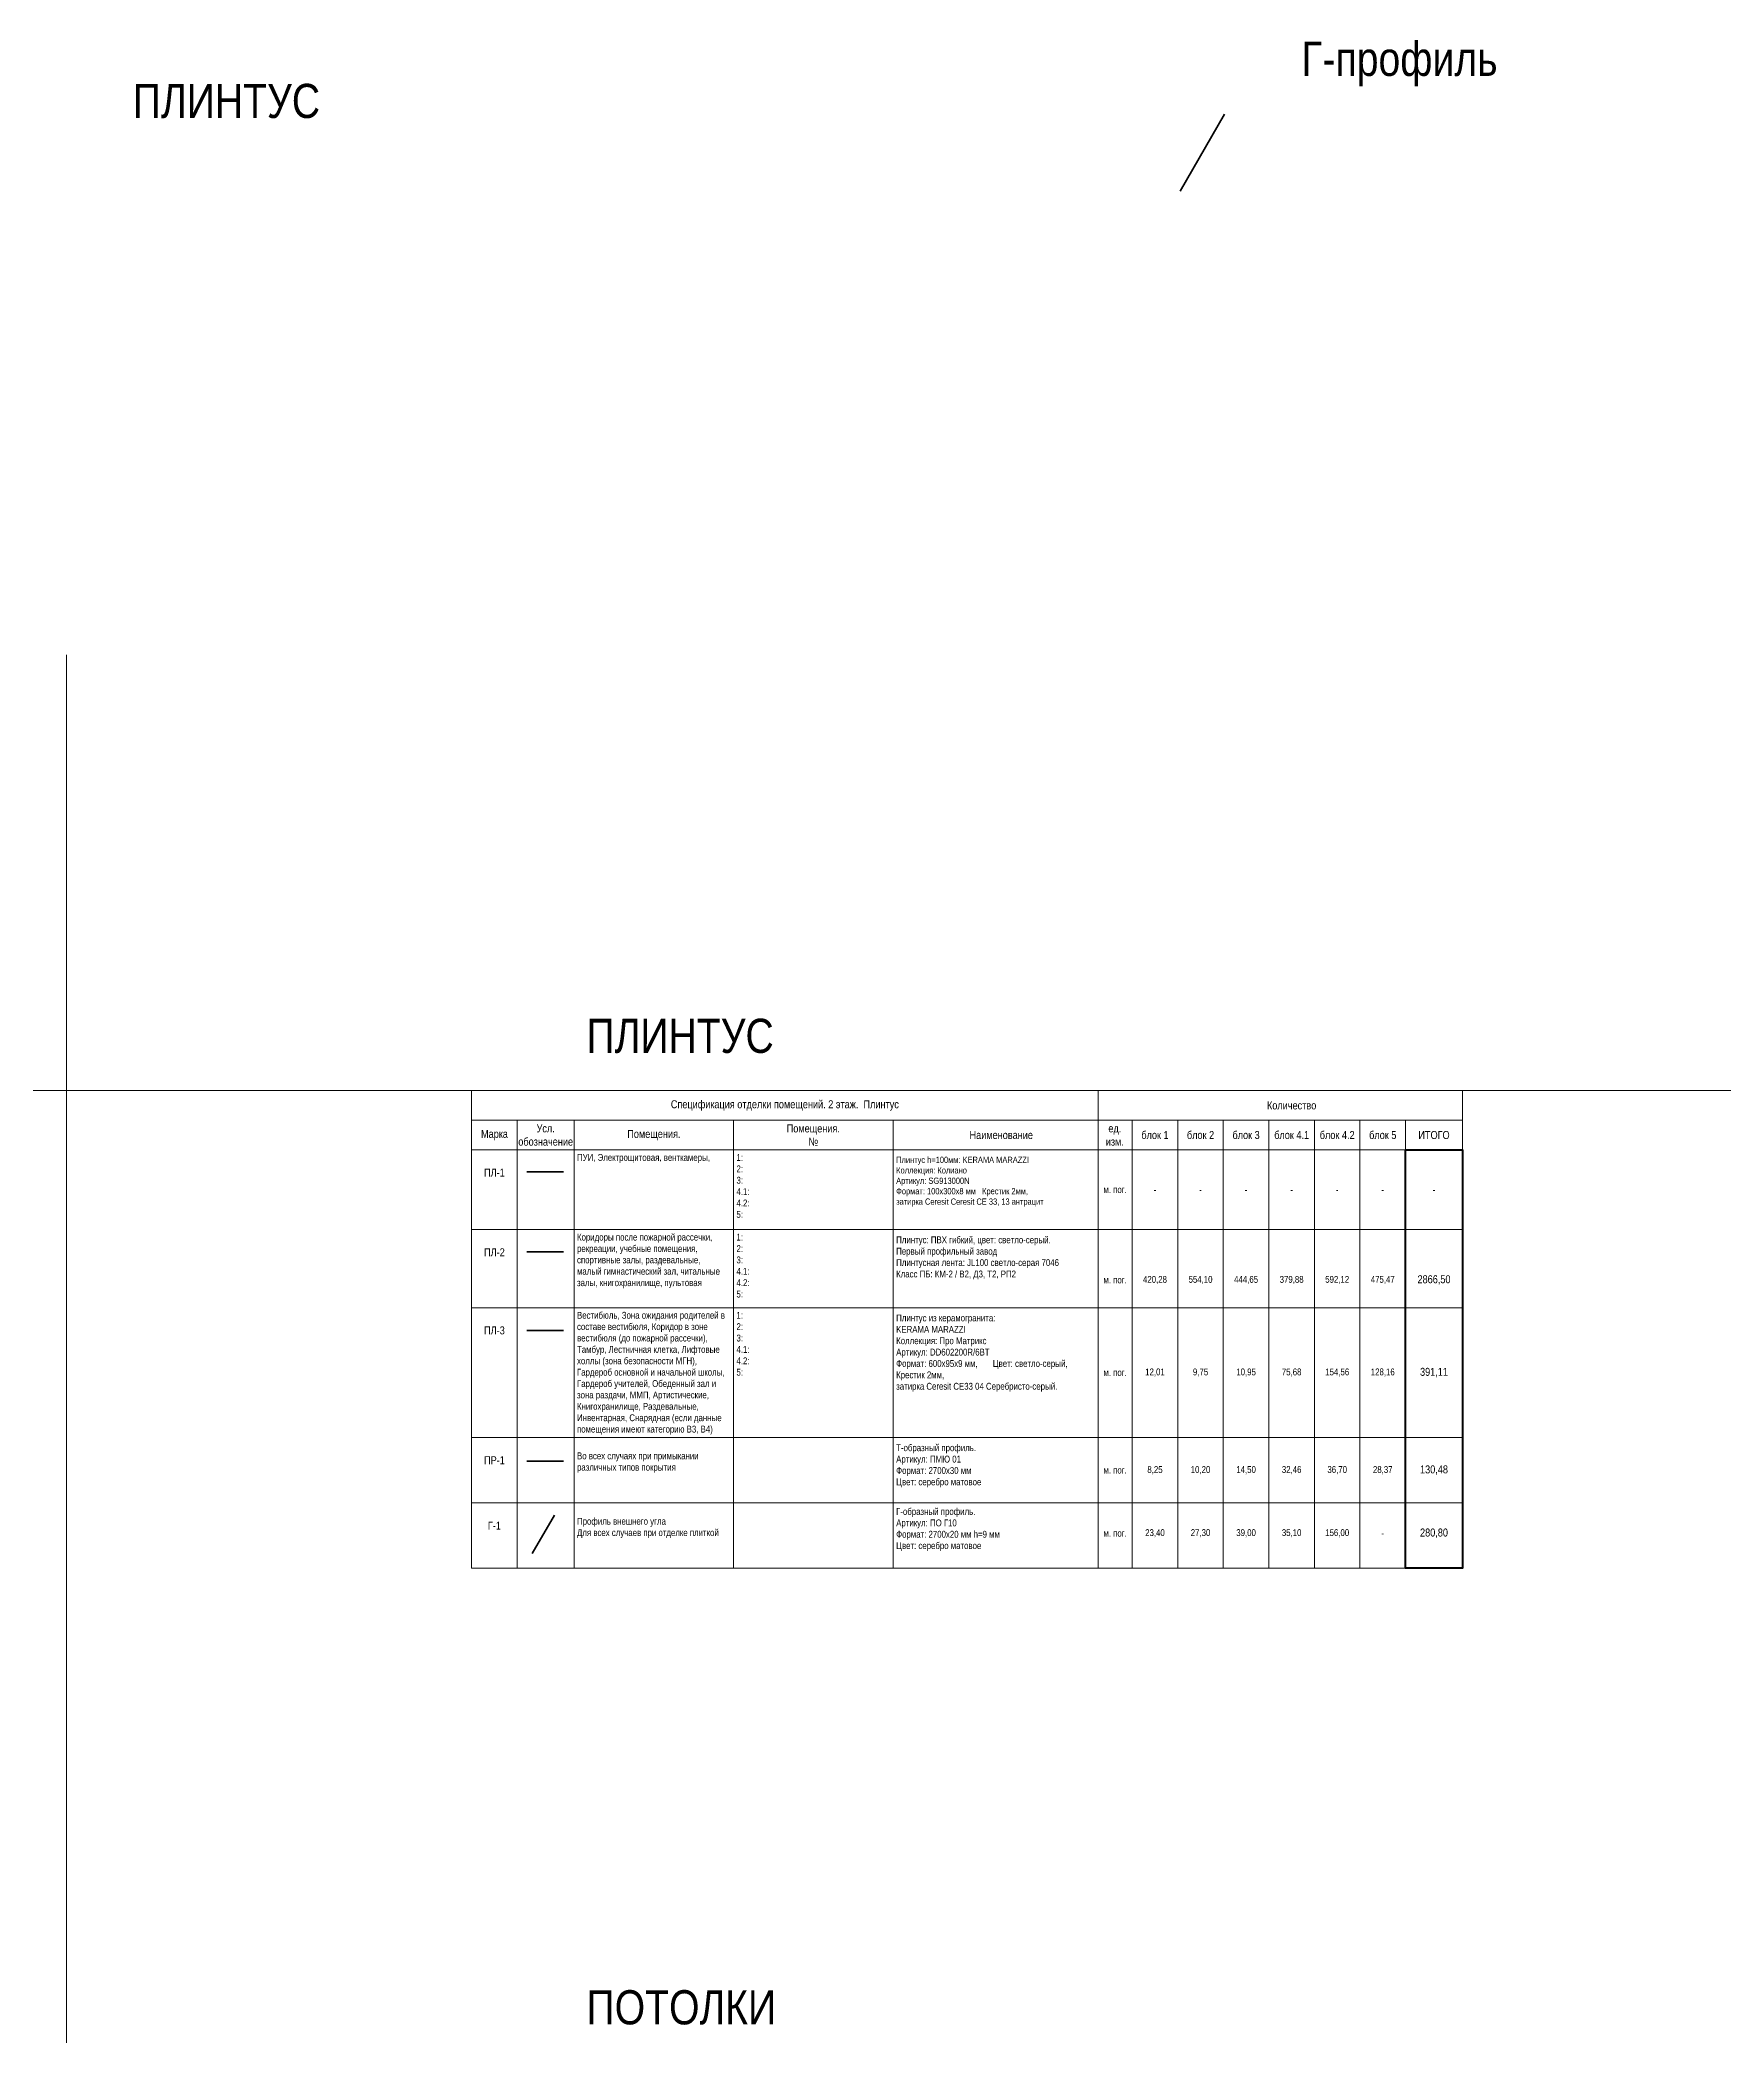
# Model space of a CAD drawing. Header units: millimetres. Extents: x -328335 to 1213373, y -208171 to 164144.
# Drawn here: x -208084 to -134146, y -105818 to -18143 of the extents above; entities that cross this region are included whole.
import ezdxf

# ---------------------------------------------------------------- set-up
doc = ezdxf.new("R2010")
doc.units = ezdxf.units.MM
doc.header["$LTSCALE"] = 0.5
doc.layers.get('Defpoints').update_dxf_attribs({"color": 140})
for name, color, linetype, lineweight in [('АИ_Плинтус', 3, 'Continuous', 9), ('АИ_Таблица', 7, 'Continuous', 13), ('АИ_Текст', 7, 'Continuous', 13)]:
    doc.layers.add(name, color=color, linetype=linetype, lineweight=lineweight)
doc.layers.add('АИ_Т_Профиль', color=2, linetype='Continuous', lineweight=40, true_color=0xffff00)
doc.layers.add('АР6_Г_профиль плитки', color=220, linetype='Continuous', lineweight=35, plot=False)
doc.layers.add('АР_Делит', color=120, linetype='Continuous', lineweight=0, plot=False)
doc.styles.add('style1', font='ARIALN.TTF')

msp = doc.modelspace()

# ---------------------------------------------------------------- linework, layer by layer
at = {"layer": 'Defpoints', "lineweight": 90}
msp.add_lwpolyline([(-148130.045, -66893.844), (-145630.045, -66893.844), (-145630.045, -85270.039), (-148130.045, -85270.039)], close=True, dxfattribs=at)
at = {"layer": 'АИ_Плинтус', "color": 92, "linetype": 'ByBlock', "lineweight": 35}
msp.add_lwpolyline([(-186706.45, -67852.282), (-185092.257, -67852.282)], dxfattribs=at)
at = {"layer": 'АИ_Плинтус', "color": 24, "linetype": 'ByBlock', "lineweight": 35, "true_color": 0xa52900}
msp.add_lwpolyline([(-186706.45, -71370.365), (-185092.257, -71370.365)], dxfattribs=at)
at = {"layer": 'АИ_Плинтус', "color": 160, "linetype": 'ByBlock', "lineweight": 35, "true_color": 0x003fff}
msp.add_lwpolyline([(-186706.45, -74821.591), (-185092.257, -74821.591)], dxfattribs=at)
at = {"layer": 'АИ_Т_Профиль', "linetype": 'ByBlock', "lineweight": 35}
msp.add_lwpolyline([(-186706.45, -80563.967), (-185092.257, -80563.967)], dxfattribs=at)
at = {"layer": 'АИ_Таблица'}
for p, q in [((-161630.045, -64293.844), (-161630.045, -85270.039)), ((-189130.045, -65593.844), (-145630.045, -65593.844)), ((-187130.045, -65593.844), (-187130.045, -85270.039)), ((-184630.045, -65593.844), (-184630.045, -85270.039)), ((-177630.045, -65593.844), (-177630.045, -85270.039)), ((-170630.045, -65593.844), (-170630.045, -85270.039)), ((-160130.045, -65593.844), (-160130.045, -85270.039)), ((-158130.045, -65593.844), (-158130.045, -85270.039)), ((-156130.045, -65593.844), (-156130.045, -85270.039)), ((-154130.045, -65593.844), (-154130.045, -85270.039)), ((-152130.045, -65593.844), (-152130.045, -85270.039)), ((-150130.045, -65593.844), (-150130.045, -85270.039)), ((-148130.045, -65593.844), (-148130.045, -85270.039)), ((-189130.045, -66893.844), (-145630.045, -66893.844)), ((-189130.045, -70393.844), (-145630.045, -70393.844)), ((-189130.045, -73825.283), (-145630.045, -73825.283)), ((-189130.045, -79525.283), (-145630.045, -79525.283)), ((-189130.045, -79525.283), (-145630.045, -79525.283)), ((-189130.045, -82397.661), (-145630.045, -82397.661)), ((-189130.045, -85270.039), (-145630.045, -85270.039))]:
    msp.add_line(p, q, dxfattribs=at)
at = {"layer": 'АИ_Таблица', "lineweight": 20}
msp.add_lwpolyline([(-189130.045, -64293.844), (-145630.045, -64293.844), (-145630.045, -85270.039), (-189130.045, -85270.039)], close=True, dxfattribs=at)
at = {"layer": 'АР6_Г_профиль плитки'}
for points in [[(-158027.753, -24787.908), (-156077.753, -21410.409)], [(-186467.219, -84621.749), (-185492.219, -82933)]]:
    msp.add_lwpolyline(points, dxfattribs=at)
at = {"layer": 'АР_Делит'}
msp.add_lwpolyline([(-206920.42, -187525.711), (-206920.42, -45149.28)], dxfattribs=at)
msp.add_lwpolyline([(-132213.713, -64293.844), (-257380.551, -64293.844), (-257380.551, -201096.039), (-132213.713, -201096.039)], close=True, dxfattribs=at)

# ---------------------------------------------------------------- texts
at = {"layer": 'АИ_Текст', "color": 0, "style": 'style1'}
for s, insert, char_height, width, attachment_point in [('Спецификация отделки помещений. 2 этаж.  Плинтус', (-175380.045, -64943.844), 350, 27500, 5), ('Количество', (-153130.045, -64943.844), 350, 14000, 5), ('Марка', (-188130.045, -66243.844), 350, 2000, 5), ('Усл. обозначение', (-185880.045, -66243.844), 350, 2500, 5), ('Помещения.', (-181130.045, -66243.844), 350, 7000, 5), ('Помещения.\\P№', (-174130.045, -66243.844), 350, 7000, 5), ('Наименование', (-165880.045, -66243.844), 350, 8500, 5), ('ед. изм.', (-160892.549, -66243.844), 350, 1255.11953, 5), ('блок 1', (-159130.045, -66243.844), 350, 2000, 5), ('блок 2', (-157130.045, -66243.844), 350, 2000, 5), ('блок 3', (-155130.045, -66243.844), 350, 2000, 5), ('блок 4.1', (-153130.045, -66243.844), 350, 2000, 5), ('блок 4.2', (-151130.045, -66243.844), 350, 2000, 5), ('блок 5', (-149130.045, -66243.844), 350, 2000, 5), ('ИТОГО', (-146880.045, -66243.844), 350, 2500, 5), ('ПУИ, Электрощитовая, венткамеры, ', (-184503.953, -67077.626), 300, 6286.59867, 1), ('1:   \\P2:     \\P3:    \\P4.1: \\P4.2: \\P5:    ', (-177503.953, -67077.626), 300, 6286.59867, 1), ('{\\H0.91667x;\\C256;Плинтус h=100мм: KERAMA MARAZZI \\PКоллекция: Колиано\\PАртикул: SG913000N\\PФормат: 100х300х8 мм   Крестик 2мм, \\Pзатирка Ceresit Ceresit CE 33, 13 антрацит }', (-170492.095, -67195.766), 300, 8862.04995, 1), ('ПЛ-1', (-188130.045, -67893.844), 350, 2000, 5), ('м. пог.', (-160880.045, -68643.844), 300, 1500, 5), ('Коридоры после пожарной рассечки, рекреации, учебные помещения, спортивные залы, раздевальные, малый гимнастический зал, читальные залы, книгохранилище, пультовая', (-184503.953, -70577.626), 300, 6286.59867, 1), ('1:   \\P2:     \\P3:    \\P4.1: \\P4.2: \\P5:    ', (-177503.953, -70577.626), 300, 6286.59867, 1), ('Плинтус: ПВХ гибкий, цвет: светло-серый. \\PПервый профильный завод\\PПлинтусная лента: JL100 светло-серая 7046\\PКласс ПБ: КМ-2 / В2, Д3, Т2, РП2', (-170492.095, -70695.766), 300, 8862.04995, 1), ('ПЛ-2', (-188130.045, -71393.844), 350, 2000, 5), ('м. пог.', (-160880.045, -72609.564), 300, 1500, 5), ('Вестибюль, Зона ожидания родителей в составе вестибюля, Коридор в зоне вестибюля (до пожарной рассечки), Тамбур, Лестничная клетка, Лифтовые холлы (зона безопасности МГН), Гардероб основной и начальной школы, Гардероб учителей, Обеденный зал и зона раздачи, ММП, Артистические, Книгохранилище, Раздевальные, Инвентарная, Снарядная (если данные помещения имеют категорию В3, В4)', (-184503.953, -74009.064), 300, 6741.95934, 1), ('1:   \\P2:     \\P3:    \\P4.1: \\P4.2: \\P5:    ', (-177503.953, -74009.064), 300, 6286.59867, 1), ('Плинтус из керамогранита: \\PKERAMA MARAZZI \\PКоллекция: Про Матрикс\\PАртикул: DD602200R/6BT\\PФормат: 600х95х9 мм,       Цвет: светло-серый,    Крестик 2мм, \\Pзатирка Ceresit CE33 04 Серебристо-серый.', (-170492.095, -74127.204), 300, 8862.04995, 1), ('ПЛ-3', (-188130.045, -74825.283), 350, 2000, 5), ('м. пог.', (-160880.045, -76675.283), 300, 1500, 5), ('ПР-1', (-188130.045, -80525.283), 350, 2000, 5), ('Во всех случаях при примыкании различных типов покрытия', (-184503.953, -80184.229), 300, 6741.95934, 1), ('Т-образный профиль.\\PАртикул: ПМЮ 01\\PФормат: 2700х30 мм\\PЦвет: серебро матовое', (-170492.095, -79827.204), 300, 8862.04995, 1), ('м. пог.', (-160880.045, -80961.472), 300, 1500, 5), ('Г-1', (-188130.045, -83397.661), 350, 2000, 5), ('Г-образный профиль.\\PАртикул: ПО Г10\\PФормат: 2700х20 мм h=9 мм\\PЦвет: серебро матовое', (-170492.095, -82627.551), 300, 8862.04995, 1), ('м. пог.', (-160880.045, -83733.85), 300, 1500, 5)]:
    msp.add_mtext(s, dxfattribs=dict(at, insert=insert, char_height=char_height, width=width, attachment_point=attachment_point))
at = {"layer": 'АИ_Текст', "color": 7, "attachment_point": 5, "style": 'style1'}
for s, insert, char_height, width in [('-', (-159130.045, -68643.844), 300, 2000), ('-', (-157130.045, -68643.844), 300, 2000), ('-', (-155130.045, -68643.844), 300, 2000), ('-', (-153130.045, -68643.844), 300, 2000), ('-', (-151130.045, -68643.844), 300, 2000), ('-', (-149130.045, -68643.844), 300, 2000), ('-', (-146880.045, -68643.844), 350, 2500), ('2866,50', (-146880.045, -72609.564), 350, 2500), ('391,11', (-146880.045, -76675.283), 350, 2500), ('23,40', (-159130.045, -83733.85), 300, 2000), ('27,30', (-157130.045, -83733.85), 300, 2000), ('39,00', (-155130.045, -83733.85), 300, 2000), ('35,10', (-153130.045, -83733.85), 300, 2000), ('156,00', (-151130.045, -83733.85), 300, 2000), ('-', (-149130.045, -83733.85), 300, 2000), ('280,80', (-146880.045, -83733.85), 350, 2500)]:
    msp.add_mtext(s, dxfattribs=dict(at, insert=insert, char_height=char_height, width=width))
at = {"layer": 'АИ_Текст', "color": 5, "attachment_point": 5, "style": 'style1'}
for s, insert, char_height, width in [('420,28', (-159130.045, -72609.564), 300, 2000), ('554,10', (-157130.045, -72609.564), 300, 2000), ('444,65', (-155130.045, -72609.564), 300, 2000), ('379,88', (-153130.045, -72609.564), 300, 2000), ('592,12', (-151130.045, -72609.564), 300, 2000), ('475,47', (-149130.045, -72609.564), 300, 2000), ('12,01', (-159130.045, -76675.283), 300, 2000), ('9,75', (-157130.045, -76675.283), 300, 2000), ('10,95', (-155130.045, -76675.283), 300, 2000), ('75,68', (-153130.045, -76675.283), 300, 2000), ('154,56', (-151130.045, -76675.283), 300, 2000), ('128,16', (-149130.045, -76675.283), 300, 2000), ('8,25', (-159130.045, -80961.472), 300, 2000), ('10,20', (-157130.045, -80961.472), 300, 2000), ('14,50', (-155130.045, -80961.472), 300, 2000), ('32,46', (-153130.045, -80961.472), 300, 2000), ('36,70', (-151130.045, -80961.472), 300, 2000), ('28,37', (-149130.045, -80961.472), 300, 2000), ('130,48', (-146880.045, -80961.472), 350, 2500)]:
    msp.add_mtext(s, dxfattribs=dict(at, insert=insert, char_height=char_height, width=width))
at = {"layer": 'АИ_Текст', "color": 0, "transparency": 33554653, "insert": (-184503.953, -83056.607), "char_height": 300, "width": 6741.95934, "attachment_point": 1, "style": 'style1'}
msp.add_mtext('Профиль внешнего угла\\PДля всех случаев при отделке плиткой ', dxfattribs=at)
at = {"layer": 'АР_Делит', "color": 5, "char_height": 1500, "attachment_point": 4, "style": 'style1'}
for s, insert in [('Г-профиль', (-152693.173, -19199.16)), ('ПЛИНТУС', (-204007.259, -20832.406)), ('ПЛИНТУС', (-184090.571, -61894.907)), ('ПОТОЛКИ', (-184090.571, -104564.505))]:
    msp.add_mtext_dynamic_manual_height_columns(s, width=14950.81335, gutter_width=937.5, heights=[0], dxfattribs=dict(at, insert=insert))

doc.saveas('drawing.dxf')
